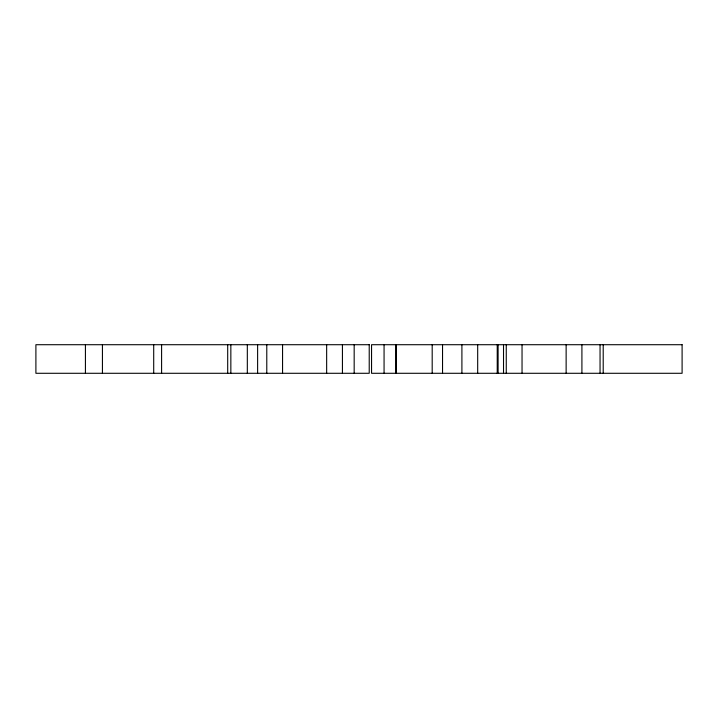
<?xml version="1.0" encoding="UTF-8"?>
<svg xmlns="http://www.w3.org/2000/svg" width="718" height="718" viewBox="0 0 718 718"><rect width="100%" height="100%" fill="white"/><g stroke="black" fill="none" stroke-linecap="round" stroke-linejoin="round"><path stroke-width="1.08" d="M384.067 373.288L384.067 344.712M603.21 344.712L603.21 373.288M600.051 344.712L600.051 373.288M581.912 344.712L581.912 373.288M566.134 344.712L566.134 373.288M522.04 344.712L522.04 373.288M506.262 344.712L506.262 373.288M503.524 344.712L503.524 373.288M498.104 344.712L498.104 373.288M497.233 344.712L497.233 373.288M477.685 344.712L477.685 373.288M461.907 344.712L461.907 373.288M442.539 344.712L442.539 373.288M432.191 344.712L432.191 373.288M396.426 344.712L396.426 373.288M395.681 344.712L395.681 373.288M354.171 344.712L354.171 373.288M342.432 344.712L342.432 373.288M326.654 344.712L326.654 373.288M282.56 344.712L282.56 373.288M266.782 344.712L266.782 373.288M257.618 344.712L257.618 373.288M247.324 344.712L247.324 373.288M230.846 344.712L230.846 373.288M227.696 344.712L227.696 373.288M161.595 344.712L161.595 373.288M153.706 344.712L153.706 373.288M102.432 344.712L102.432 373.288M85.424 344.712L85.424 373.288M369.223 344.712L35.9 344.712L35.9 373.288L369.223 373.288L369.223 344.712M682.1 344.712L371.556 344.712L371.556 373.288L682.1 373.288L682.1 344.712"/></g></svg>
